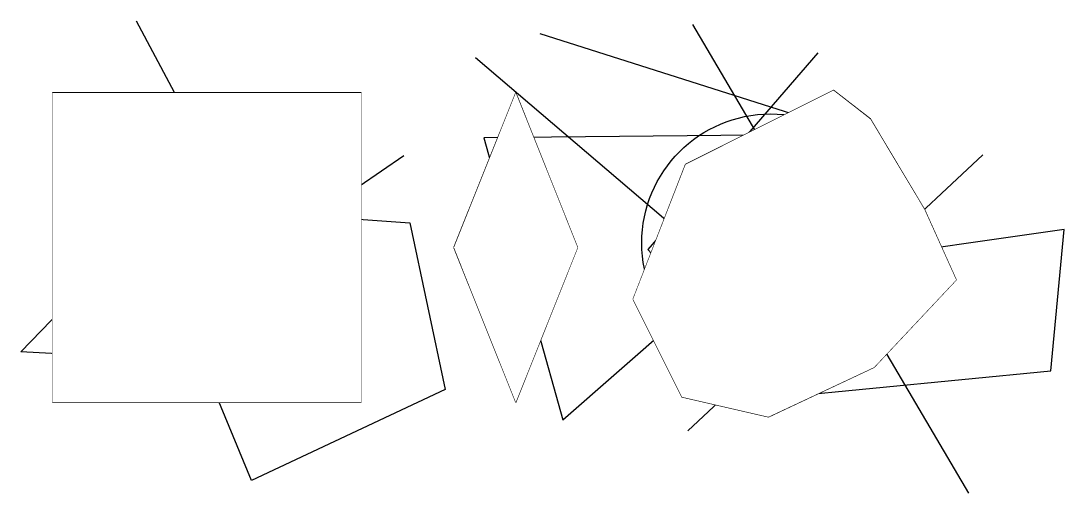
# Model space of a CAD drawing. Header units: centimetres. Extents: x 140 to 477, y 71 to 223.
import ezdxf

# ---------------------------------------------------------------- set-up
doc = ezdxf.new("R2010")
doc.units = ezdxf.units.CM
doc.set_wipeout_variables(frame=1)

msp = doc.modelspace()

# ---------------------------------------------------------------- linework, layer by layer
for p, q in [((177.14, 223.29), (236.97, 111.05)), ((446.62, 70.6), (357.35, 222.09)), ((307.81, 219.22), (410.24, 186.67)), ((397.8, 213), (342.75, 149.34)), ((369.08, 141.44), (286.99, 211.32)), ((410.24, 186.67), (289.62, 185.48)), ((289.62, 185.48), (315.23, 94.29)), ((191.5, 130.19), (263.77, 179.73)), ((451.16, 179.97), (355.67, 90.7)), ((139.8, 116.31), (185.76, 163.7)), ((185.76, 163.7), (265.69, 157.95)), ((265.69, 157.95), (277.18, 104.11)), ((477.49, 155.8), (406.65, 145.75)), ((473.18, 110.09), (477.49, 155.8)), ((342.75, 149.34), (386.79, 101.71)), ((315.23, 94.29), (369.08, 141.44)), ((214.47, 74.67), (191.5, 130.19)), ((236.97, 111.05), (139.8, 116.31)), ((386.79, 101.71), (473.18, 110.09)), ((277.18, 104.11), (214.47, 74.67))]:
    msp.add_line(p, q)
for points in [[(150, 100), (250, 100), (250, 200), (150, 200)], [(300, 100), (320, 150), (300, 200), (280, 150)], [(402.82, 200.79), (354.96, 176.86), (337.96, 133.3), (353.76, 101.71), (381.76, 95.25), (415.98, 111.29), (442.55, 139.53), (432.27, 162.3), (414.79, 191.46)]]:
    msp.add_lwpolyline(points, close=True)
msp.add_circle((382.48, 151.49), 41.7)

# ---------------------------------------------------------------- next in the draw order: wipeouts: each hides what was drawn before it
for points in [[(150, 100), (250, 100), (250, 200), (150, 200)], [(300, 100), (320, 150), (300, 200), (280, 150)], [(402.82, 200.79), (354.96, 176.86), (337.96, 133.3), (353.76, 101.71), (381.76, 95.25), (415.98, 111.29), (442.55, 139.53), (432.27, 162.3), (414.79, 191.46)]]:
    msp.add_wipeout(points)

doc.saveas('drawing.dxf')
